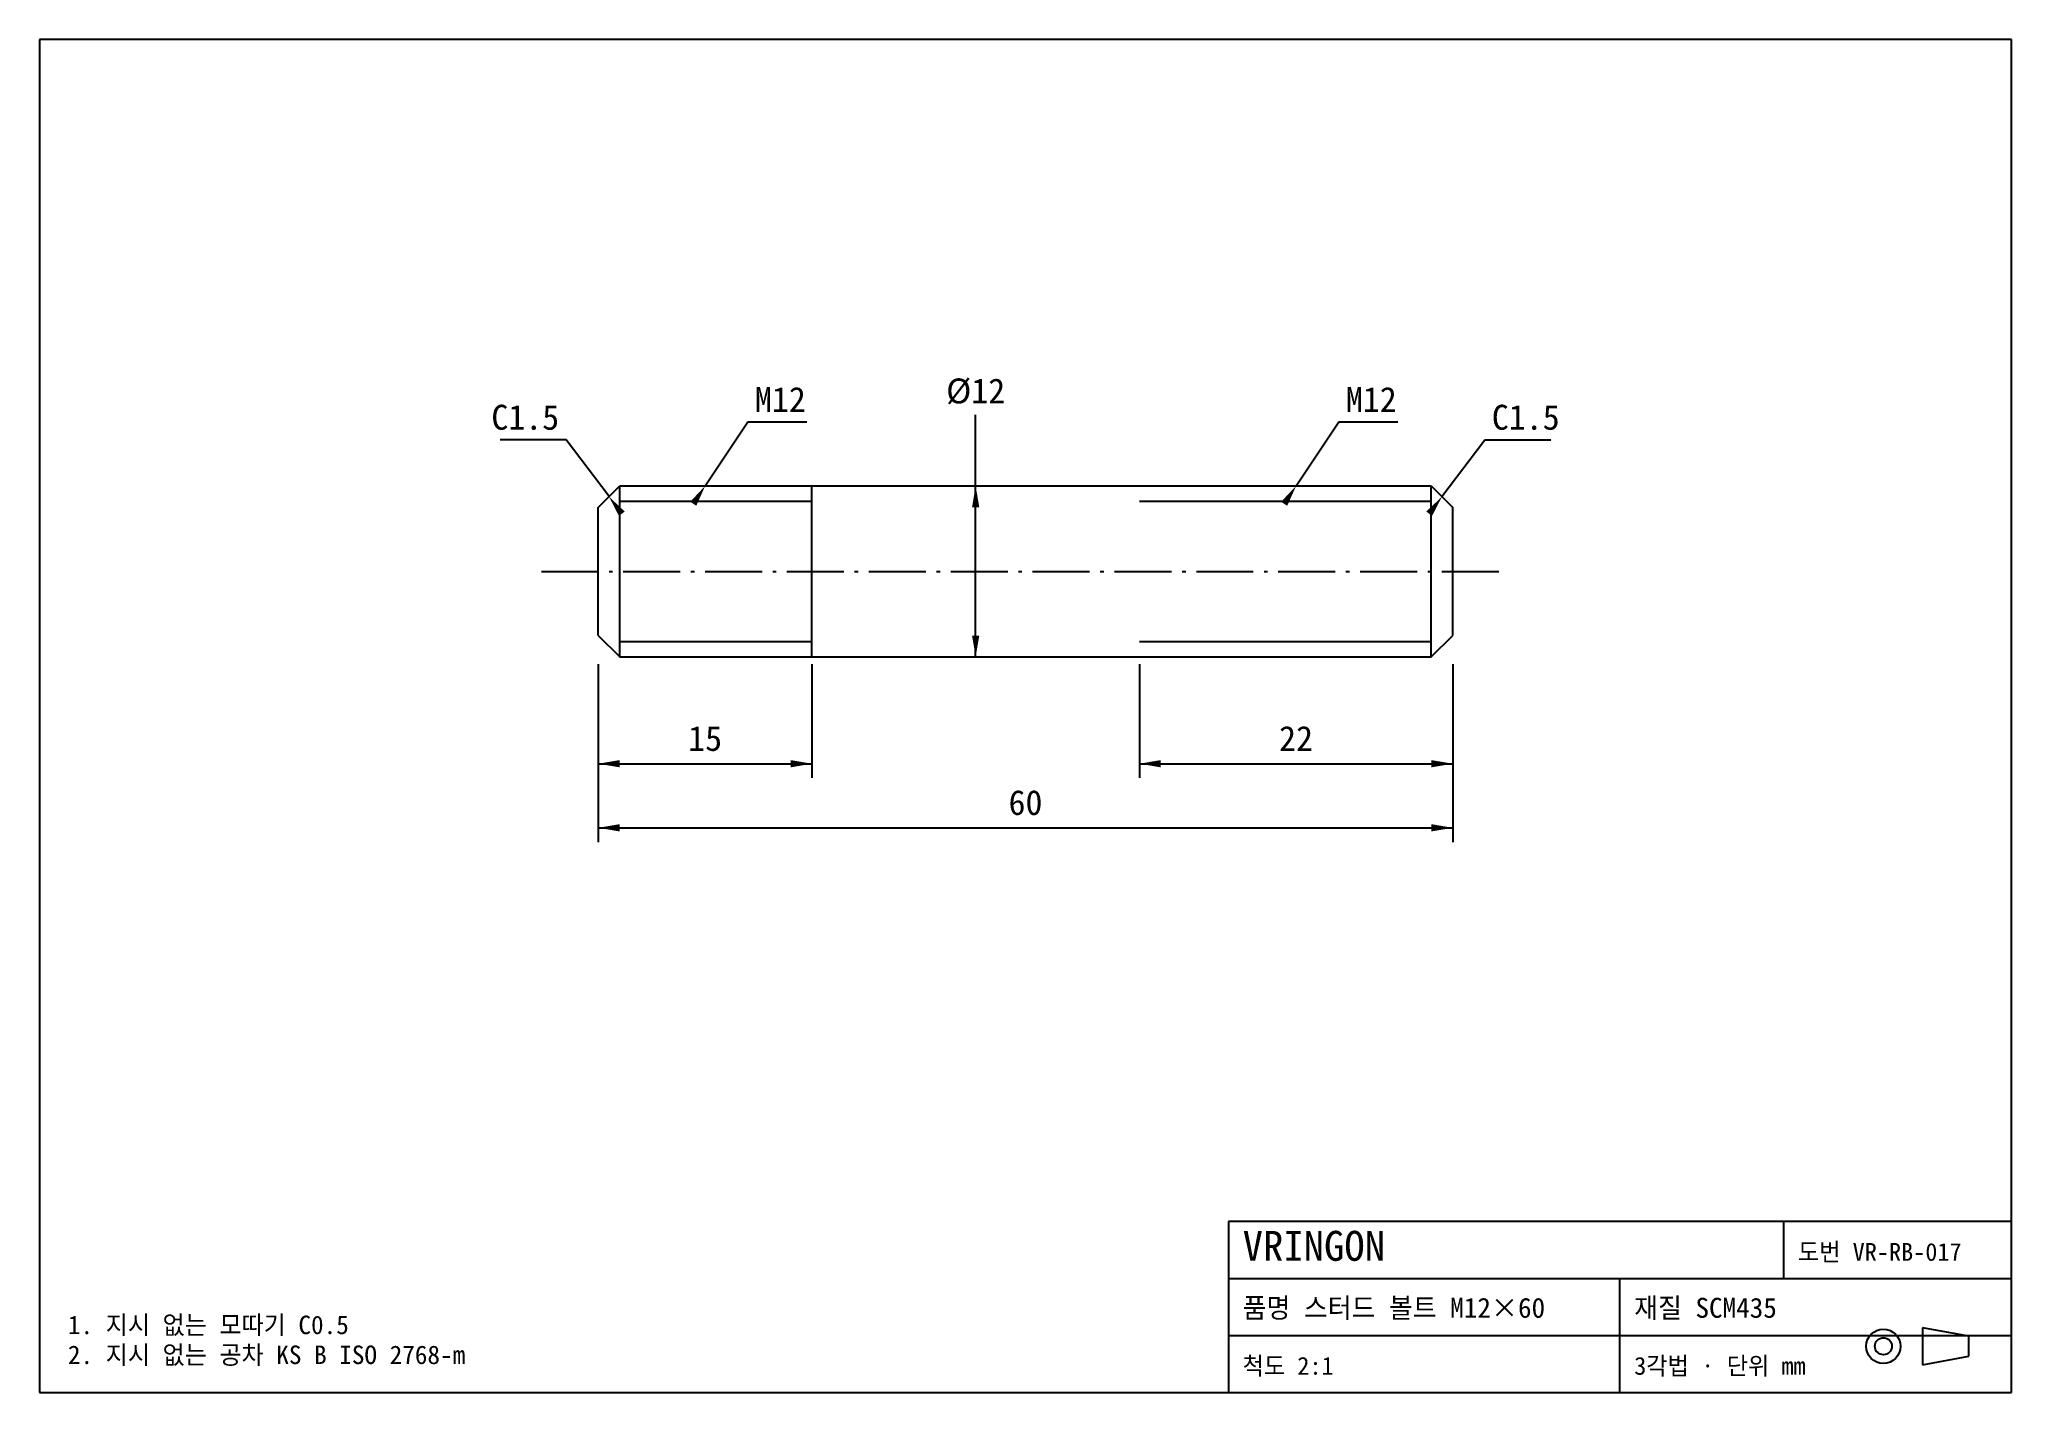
# Model space of a CAD drawing. Header units: millimetres. Extents: x 10 to 287, y 10 to 200.
import ezdxf
from ezdxf.enums import TextEntityAlignment as Align

# ---------------------------------------------------------------- set-up
doc = ezdxf.new("R2010")
doc.units = ezdxf.units.MM
doc.linetypes.add('CENTER', pattern=[11.5, 8, -1.5, 0.5, -1.5])
for name, color, linetype in [('CENTER', 1, 'CENTER'), ('DIM', 3, 'CONTINUOUS'), ('FRAME', 7, 'CONTINUOUS'), ('OUTLINE', 7, 'CONTINUOUS'), ('TEXT', 7, 'CONTINUOUS'), ('THIN', 7, 'CONTINUOUS')]:
    doc.layers.add(name, color=color, linetype=linetype)

msp = doc.modelspace()

# ---------------------------------------------------------------- linework, layer by layer
at = {"layer": 'CENTER'}
msp.add_line((80.5, 125.3), (216.5, 125.3), dxfattribs=at)
at = {"layer": 'DIM'}
for p, q in [((141.5, 113.3), (141.5, 147.3)), ((103.5, 137.3), (109.5, 146.3)), ((109.5, 146.3), (117.8, 146.3)), ((186.5, 137.3), (192.5, 146.3)), ((192.5, 146.3), (200.8, 146.3)), ((84, 143.8), (74.72, 143.8)), ((90, 135.8), (84, 143.8)), ((207, 135.8), (213, 143.8)), ((213, 143.8), (222.28, 143.8)), ((88.5, 112.3), (88.5, 96.3)), ((88.5, 112.3), (88.5, 87.3)), ((118.5, 112.3), (118.5, 96.3)), ((164.5, 112.3), (164.5, 96.3)), ((208.5, 112.3), (208.5, 96.3)), ((208.5, 112.3), (208.5, 87.3)), ((88.5, 98.3), (118.5, 98.3)), ((164.5, 98.3), (208.5, 98.3)), ((88.5, 89.3), (208.5, 89.3))]:
    msp.add_line(p, q, dxfattribs=at)
for points in [[(90, 135.8), (92.208, 133.706), (91.392, 133.094)], [(103.5, 137.3), (102.26, 134.521), (101.412, 135.087)], [(141.5, 137.3), (142.01, 134.3), (140.99, 134.3)], [(186.5, 137.3), (185.26, 134.521), (184.412, 135.087)], [(207, 135.8), (205.608, 133.094), (204.792, 133.706)], [(141.5, 113.3), (140.99, 116.3), (142.01, 116.3)], [(88.5, 98.3), (91.5, 98.81), (91.5, 97.79)], [(118.5, 98.3), (115.5, 97.79), (115.5, 98.81)], [(164.5, 98.3), (167.5, 98.81), (167.5, 97.79)], [(208.5, 98.3), (205.5, 97.79), (205.5, 98.81)], [(88.5, 89.3), (91.5, 89.81), (91.5, 88.79)], [(208.5, 89.3), (205.5, 88.79), (205.5, 89.81)]]:
    msp.add_solid(points, dxfattribs=at)
at = {"layer": 'FRAME'}
for p, q in [((287, 200), (10, 200)), ((10, 200), (10, 10)), ((287, 10), (287, 200)), ((287, 34), (177, 34)), ((177, 34), (177, 10)), ((255, 26), (255, 34)), ((287, 10), (287, 34)), ((177, 26), (287, 26)), ((232, 10), (232, 26)), ((177, 18), (287, 18)), ((281, 17.9), (274.5, 19.1)), ((274.5, 19.1), (274.5, 13.9)), ((281, 15.1), (281, 17.9)), ((274.5, 13.9), (281, 15.1)), ((10, 10), (287, 10)), ((177, 10), (287, 10))]:
    msp.add_line(p, q, dxfattribs=at)
for radius in [2.4, 1.2]:
    msp.add_circle((269, 16.5), radius, dxfattribs=at)
at = {"layer": 'OUTLINE'}
for p, q in [((88.5, 134.3), (91.5, 137.3)), ((91.5, 137.3), (118.5, 137.3)), ((91.5, 113.3), (91.5, 137.3)), ((91.5, 113.3), (91.5, 137.3)), ((118.5, 137.3), (164.5, 137.3)), ((118.5, 113.3), (118.5, 137.3)), ((164.5, 137.3), (205.5, 137.3)), ((205.5, 137.3), (208.5, 134.3)), ((205.5, 113.3), (205.5, 137.3)), ((205.5, 113.3), (205.5, 137.3)), ((88.5, 116.3), (88.5, 134.3)), ((208.5, 116.3), (208.5, 134.3)), ((88.5, 116.3), (91.5, 113.3)), ((205.5, 113.3), (208.5, 116.3)), ((91.5, 113.3), (118.5, 113.3)), ((118.5, 113.3), (164.5, 113.3)), ((164.5, 113.3), (205.5, 113.3))]:
    msp.add_line(p, q, dxfattribs=at)
at = {"layer": 'THIN'}
for p, q in [((91.5, 135.153), (118.5, 135.153)), ((164.5, 135.153), (205.5, 135.153)), ((91.5, 115.447), (118.5, 115.447)), ((164.5, 115.447), (205.5, 115.447))]:
    msp.add_line(p, q, dxfattribs=at)

# ---------------------------------------------------------------- texts
at = {"layer": 'TEXT'}
for s, p in [('%%c12', (141.5, 148.9)), ('15', (103.5, 100.1)), ('22', (186.5, 100.1)), ('60', (148.5, 91.1))]:
    msp.add_text(s, height=3.5, dxfattribs=at).set_placement(p, align=Align.CENTER)
for s, height, p in [('M12', 3.5, (110.5, 147.7)), ('M12', 3.5, (193.5, 147.7)), ('C1.5', 3.5, (214, 145.2)), ('VRINGON', 4.2, (179, 28.5)), ('도번 VR-RB-017', 2.5, (257, 28.5)), ('품명 스터드 볼트 M12×60', 2.8, (179, 20.5)), ('재질 SCM435', 2.8, (234, 20.5)), ('1. 지시 없는 모따기 C0.5', 2.6, (14, 18.2)), ('2. 지시 없는 공차 KS B ISO 2768-m', 2.6, (14, 14)), ('척도 2:1', 2.5, (179, 12.5)), ('3각법 · 단위 mm', 2.5, (234, 12.5))]:
    msp.add_text(s, height=height, dxfattribs=at).set_placement(p)
msp.add_text('C1.5', height=3.5, dxfattribs=at).set_placement((83, 145.2), align=Align.RIGHT)

doc.saveas('drawing.dxf')
